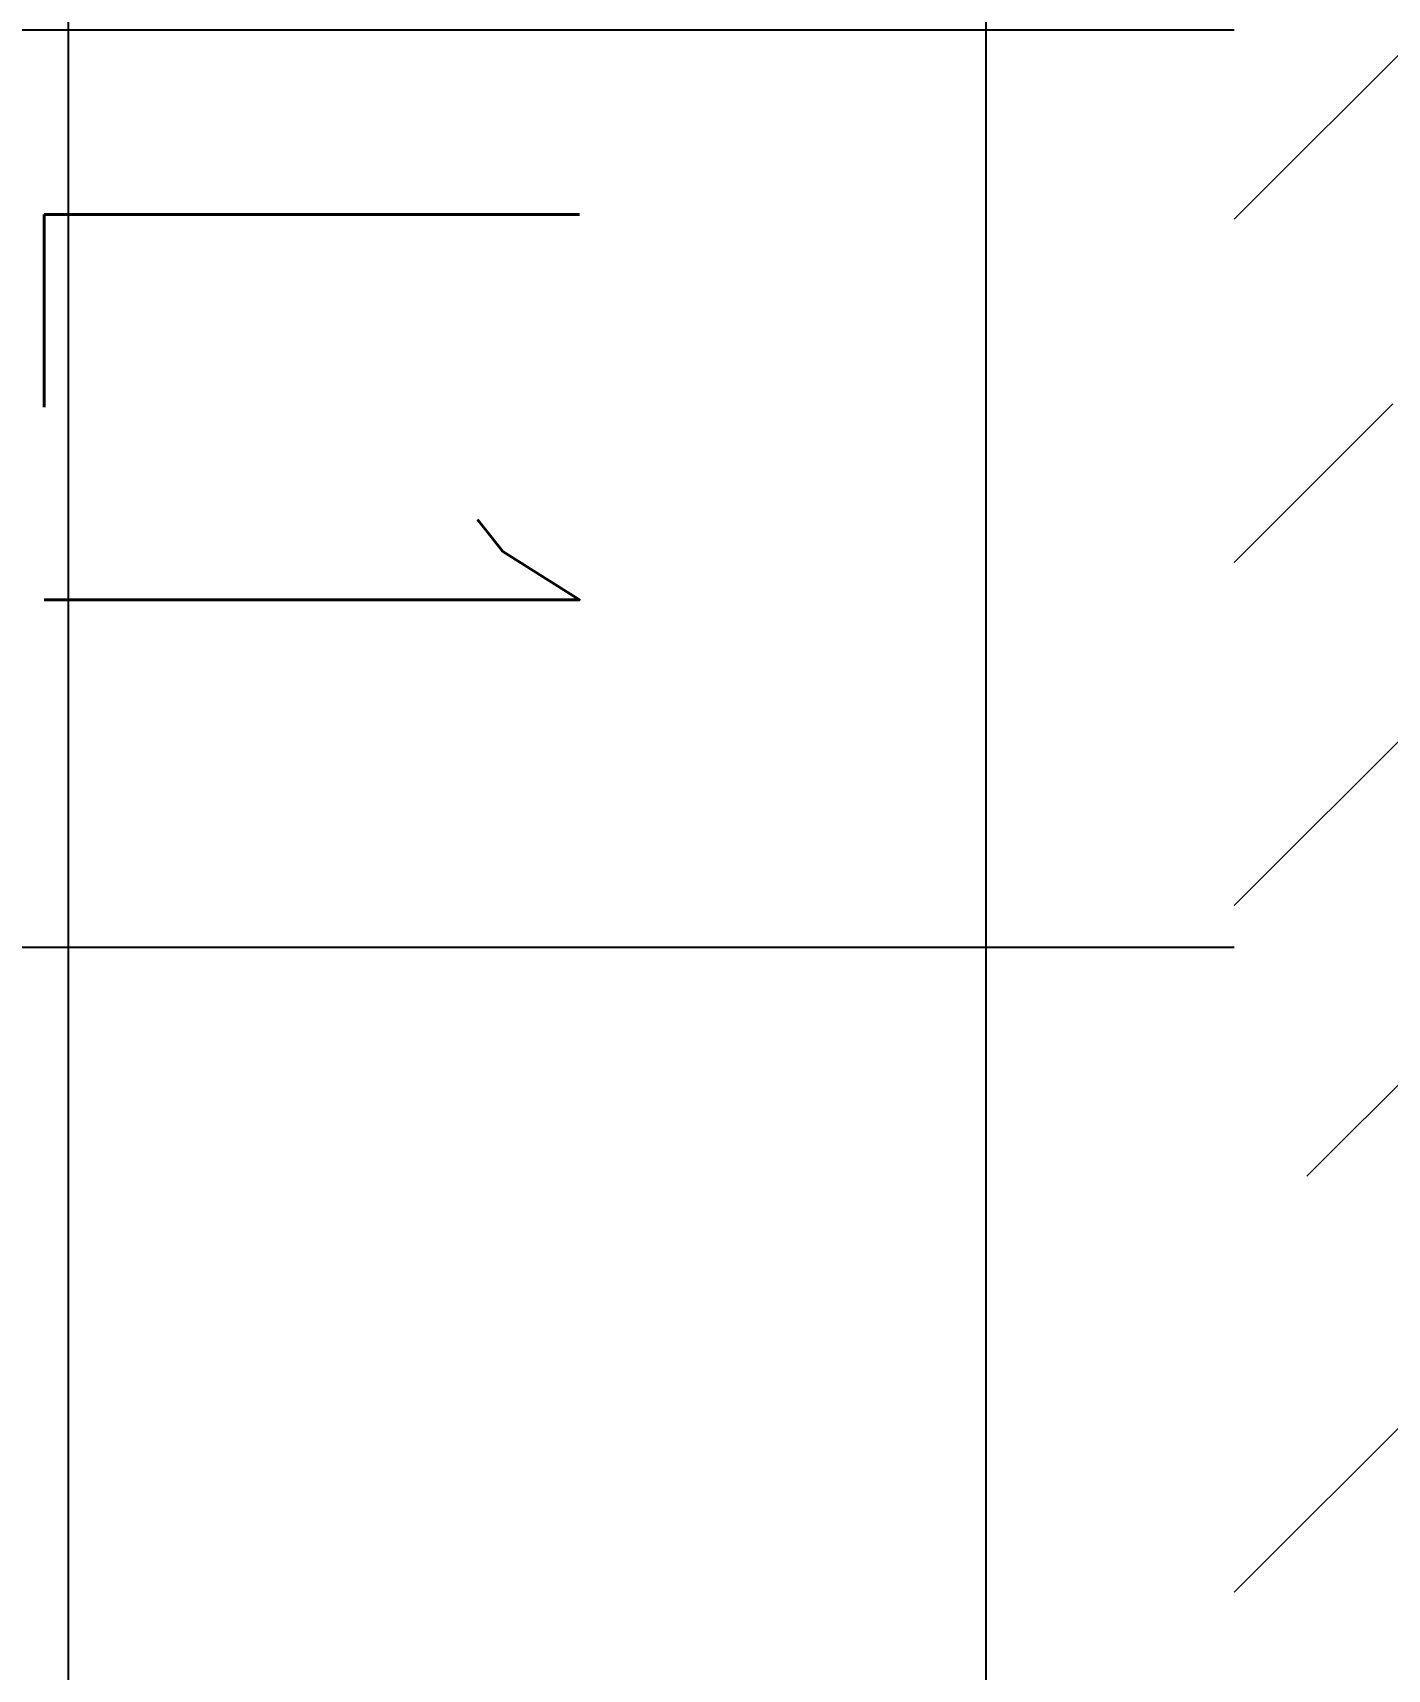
# Model space of a CAD drawing. Header units: millimetres. Extents: x -92759 to 184353, y -15225 to 86714.
# Drawn here: x 74315 to 75201, y 53653 to 54723 of the extents above; entities that cross this region are included whole.
import ezdxf

# ---------------------------------------------------------------- set-up
doc = ezdxf.new("R2010")
doc.units = ezdxf.units.MM
doc.linetypes.add('Aligning Line', pattern=[3.2004, 1.6002, -1.6002])
for name, color, linetype in [('A-PATT-CONC', 8, 'Continuous'), ('E-legend', 1, 'Continuous'), ('E-LIGHT----E', 1, 'Continuous')]:
    doc.layers.add(name, color=color, linetype=linetype)
for name, color, linetype, lineweight in [('HFI 9MM FPB', 94, 'Continuous', 5), ('M-ACMV_FCU-1', 86, 'Continuous', 9), ('M-ACMV_SAD', 5, 'Continuous', 18), ('M-ACMV_SAG', 5, 'Continuous', 25)]:
    doc.layers.add(name, color=color, linetype=linetype, lineweight=lineweight)
doc.styles.add('T3', font='simplex.shx', dxfattribs={"width": 0.7, "height": 300})

# ---------------------------------------------------------------- blocks, each defined once
blk = doc.blocks.new('RCP_B8L2')
at = {"layer": 'A-PATT-CONC'}
h = blk.add_hatch(dxfattribs=at)
h.set_pattern_fill('ANSI37', color=256, scale=189, angle=45)
h.set_pattern_definition([(90, (-377518.07, -159502.3), (-600.075, 0), []), (180, (-377518.07, -159502.3), (-6e-14, -600.075), [])])
h.paths.add_polyline_path([(-379318.1, -159502.3), (-377518.1, -159502.3), (-377518.1, -167902.3), (-379318.1, -167902.3)])
at = {"layer": 'HFI 9MM FPB'}
h = blk.add_hatch(dxfattribs=at)
h.set_pattern_fill('ANSI33', color=256, scale=50)
h.set_pattern_definition([(45, (-581589.02, -147239), (-224.5064, 224.5064), []), (45, (-581364.5, -147239), (-224.5064, 224.5064), [158.75, -79.375])])
h.paths.add_polyline_path([(-379318.1, -159502.3), (-377518.1, -159502.3), (-377518.1, -167902.3), (-379318.1, -167902.3)], flags=16)
h.paths.add_polyline_path([(-379618.1, -159277.3), (-377218.1, -159277.3), (-377218.1, -168175.3), (-379618.1, -168175.3)])
blk = doc.blocks.new('L1S')
at = {"layer": 'E-LIGHT----E', "lineweight": 18, "style": 'T3', "width": 0.7}
blk.add_text('L1', height=350, dxfattribs=at).set_placement((-564.1, 267.3))
blk = doc.blocks.new('EL_B8_L2_R4')
at = {"layer": 'E-LIGHT----E', "color": 0, "rotation": 270}
blk.add_blockref('L1S', (-16245.6, -25259.2), dxfattribs=at)
blk = doc.blocks.new('A$Ccf37d9f4')
at = {"layer": 'A-PATT-CONC', "ltscale": 100}
h = blk.add_hatch(color=5, dxfattribs=at)
h.dxf.hatch_style = 1
h.paths.add_polyline_path([(0, 480.4), (-40.3, 399.8), (40.3, 399.8)])
h = blk.add_hatch(color=5, dxfattribs=at)
h.dxf.hatch_style = 1
h.paths.add_polyline_path([(-399.8, 40.3), (-480.4, 0), (-399.8, -40.3)])
h = blk.add_hatch(color=5, dxfattribs=at)
h.dxf.hatch_style = 1
h.paths.add_polyline_path([(399.8, -40.3), (480.4, 0), (399.8, 40.3)])
h = blk.add_hatch(color=5, dxfattribs=at)
h.dxf.hatch_style = 1
h.paths.add_polyline_path([(40.3, -399.8), (-40.3, -399.8), (0, -480.4)])
at = {"layer": 'M-ACMV_SAD', "color": 5, "lineweight": 0}
for p, q in [((0, 480.4), (-40.3, 399.8)), ((0, 480.4), (40.3, 399.8)), ((-40.3, 399.8), (40.3, 399.8)), ((-480.4, 0), (-399.8, 40.3)), ((-399.8, -40.3), (-399.8, 40.3)), ((399.8, -40.3), (399.8, 40.3)), ((480.4, 0), (399.8, 40.3)), ((-480.4, 0), (-399.8, -40.3)), ((480.4, 0), (399.8, -40.3))]:
    blk.add_line(p, q, dxfattribs=at)
at = {"layer": 'M-ACMV_SAD', "lineweight": 0}
for p, q in [((0, 319.2), (0, 399.8)), ((-319.2, 0), (-399.8, 0)), ((319.2, 0), (399.8, 0)), ((0, -319.2), (0, -399.8)), ((-40.3, -399.8), (40.3, -399.8)), ((0, -480.4), (-40.3, -399.8)), ((0, -480.4), (40.3, -399.8))]:
    blk.add_line(p, q, dxfattribs=at)
at = {"layer": 'M-ACMV_SAD', "linetype": 'Aligning Line', "ltscale": 25}
for p, q in [((-240, 240), (240, -240)), ((240, 240), (-240, -240))]:
    blk.add_line(p, q, dxfattribs=at)
at = {"layer": 'M-ACMV_SAD'}
for points in [[(-300, 300), (300, 300), (300, -300), (-300, -300)], [(-240, 240), (240, 240), (240, -240), (-240, -240)]]:
    blk.add_lwpolyline(points, close=True, dxfattribs=at)
at = {"layer": 'M-ACMV_SAD', "lineweight": 0}
for points in [[(-35.8, 122.9), (-117.8, 122.9), (-117.8, 41)], [(117.8, 30.7), (117.8, 122.9), (35.8, 122.9)], [(-117.8, -41), (-117.8, -122.9), (-35.8, -122.9)], [(117.8, -41), (117.8, -122.9), (46.1, -122.9)]]:
    blk.add_lwpolyline(points, dxfattribs=at)
blk = doc.blocks.new('ACMV_B8_L2')
at = {"layer": 'M-ACMV_SAG', "rotation": 180}
blk.add_blockref('A$Ccf37d9f4', (134864.6, -50600.7), dxfattribs=at)

msp = doc.modelspace()

# ---------------------------------------------------------------- block references
at = {"layer": 'A-PATT-CONC'}
msp.add_blockref('RCP_B8L2', (452619.1, 220318.5), dxfattribs=at)
at = {"layer": 'E-legend', "color": 7}
msp.add_blockref('EL_B8_L2_R4', (90301.1, 79341.2), dxfattribs=at)
at = {"layer": 'M-ACMV_FCU-1'}
msp.add_blockref('ACMV_B8_L2', (-60663.6, 105715.9), dxfattribs=at)

doc.saveas('drawing.dxf')
